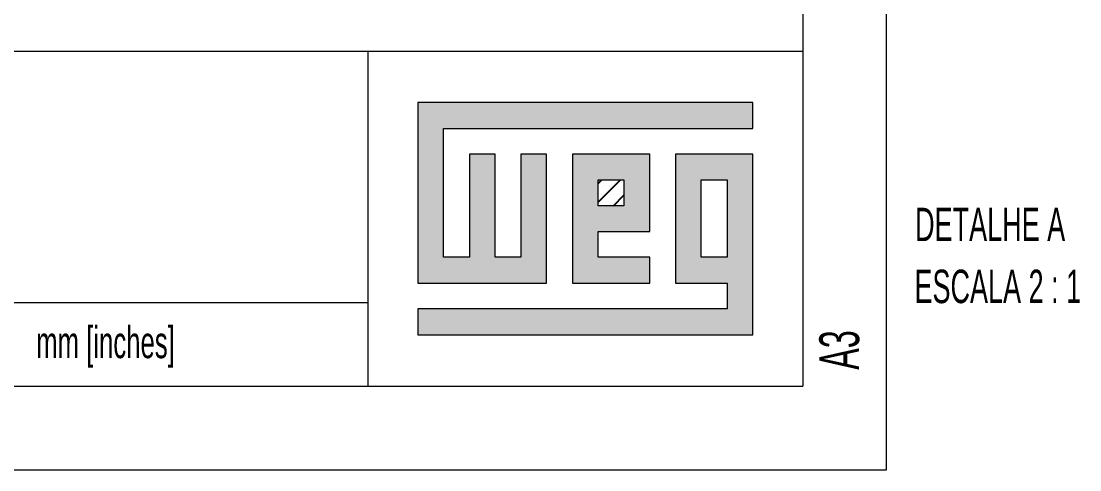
# Model space of a CAD drawing. Header units: millimetres. Extents: x -829 to 2887, y -460 to 1788.
# Drawn here: x 2224.8 to 2288, y -459.6 to -432.8 of the extents above; entities that cross this region are included whole.
import ezdxf

# ---------------------------------------------------------------- set-up
doc = ezdxf.new("R2010")
doc.units = ezdxf.units.MM
doc.layers.add('FORMATO', color=7, linetype='Continuous')
doc.layers.add('LEGENDA', color=5, linetype='Continuous')
doc.styles.add('SLDTEXTSTYLE1', font='TXT', dxfattribs={"width": 0.605})

# ---------------------------------------------------------------- blocks, each defined once
blk = doc.blocks.new('SW_NOTE_0')
at = {"color": 0, "linetype": 'Continuous', "lineweight": 0, "attachment_point": 2, "style": 'SLDTEXTSTYLE1'}
for s, insert, char_height in [('DETALHE A', (8.522, 2.572), 1.9951), ('ESCALA 2 : 1', (8.98, -1.128), 1.99507)]:
    blk.add_mtext(s, dxfattribs=dict(at, insert=insert, char_height=char_height))

msp = doc.modelspace()

# ---------------------------------------------------------------- hatches: boundary and pattern name
at = {"linetype": 'Continuous'}
msp.add_hatch(color=7, dxfattribs=at).paths.add_polyline_path([(2248.455, -437.648), (2248.455, -448.428), (2256.155, -448.428), (2256.155, -440.728), (2254.615, -440.728), (2254.615, -446.888), (2253.075, -446.888), (2253.075, -440.728), (2251.535, -440.728), (2251.535, -446.888), (2249.995, -446.888), (2249.995, -439.188), (2268.475, -439.188), (2268.475, -437.648)], flags=0)
h = msp.add_hatch(color=7, dxfattribs=at)
h.paths.add_polyline_path([(2248.455, -451.508), (2268.475, -451.508), (2268.475, -440.728), (2263.855, -440.728), (2263.855, -448.428), (2266.935, -448.428), (2266.935, -449.968), (2248.455, -449.968)], flags=0)
h.paths.add_polyline_path([(2265.395, -442.268), (2266.935, -442.268), (2266.935, -446.888), (2265.395, -446.888)], flags=0)
h = msp.add_hatch(color=7, dxfattribs=at)
h.paths.add_polyline_path([(2262.315, -446.888), (2259.235, -446.888), (2259.235, -445.348), (2262.315, -445.348), (2262.315, -440.728), (2257.695, -440.728), (2257.695, -448.428), (2262.315, -448.428)], flags=0)
h.paths.add_polyline_path([(2260.775, -443.808), (2259.235, -443.808), (2259.235, -442.268), (2260.775, -442.268)], flags=0)
h = msp.add_hatch(dxfattribs=at)
h.set_pattern_fill('ANSI31', color=8, scale=0.25, style=0)
h.set_pattern_definition([(45, (1979.4645, -459.5783), (-0.561266, 0.561266), [])])
h.paths.add_polyline_path([(2260.775, -443.808), (2259.235, -443.808), (2259.235, -442.268), (2260.775, -442.268)], flags=0)

# ---------------------------------------------------------------- linework, layer by layer
at = {"color": 7, "linetype": 'Continuous', "lineweight": 0}
for p, q in [((2271.465, -274.578), (2271.465, -454.578)), ((2268.475, -437.648), (2248.455, -437.648)), ((2248.455, -437.648), (2248.455, -448.428)), ((2268.475, -439.188), (2268.475, -437.648)), ((2249.995, -439.188), (2268.475, -439.188)), ((2249.995, -446.888), (2249.995, -439.188)), ((2253.075, -440.728), (2251.535, -440.728)), ((2251.535, -440.728), (2251.535, -446.888)), ((2253.075, -446.888), (2253.075, -440.728)), ((2256.155, -440.728), (2254.615, -440.728)), ((2254.615, -440.728), (2254.615, -446.888)), ((2256.155, -448.428), (2256.155, -440.728)), ((2262.315, -440.728), (2257.695, -440.728)), ((2257.695, -440.728), (2257.695, -448.428)), ((2262.315, -445.348), (2262.315, -440.728)), ((2268.475, -440.728), (2263.855, -440.728)), ((2263.855, -440.728), (2263.855, -448.428)), ((2268.475, -451.508), (2268.475, -440.728)), ((2259.235, -442.268), (2260.775, -442.268)), ((2259.235, -443.808), (2259.235, -442.268)), ((2260.775, -442.268), (2260.775, -443.808)), ((2265.395, -446.888), (2265.395, -442.268)), ((2265.395, -442.268), (2266.935, -442.268)), ((2266.935, -442.268), (2266.935, -446.888)), ((2260.775, -443.808), (2259.235, -443.808)), ((2259.235, -445.348), (2262.315, -445.348)), ((2259.235, -446.888), (2259.235, -445.348)), ((2251.535, -446.888), (2249.995, -446.888)), ((2254.615, -446.888), (2253.075, -446.888)), ((2262.315, -446.888), (2259.235, -446.888)), ((2262.315, -448.428), (2262.315, -446.888)), ((2266.935, -446.888), (2265.395, -446.888)), ((2248.455, -448.428), (2256.155, -448.428)), ((2257.695, -448.428), (2262.315, -448.428)), ((2263.855, -448.428), (2266.935, -448.428)), ((2266.935, -448.428), (2266.935, -449.968)), ((2248.455, -449.968), (2248.455, -451.508)), ((2266.935, -449.968), (2248.455, -449.968)), ((2248.455, -451.508), (2268.475, -451.508))]:
    msp.add_line(p, q, dxfattribs=at)
at = {"layer": 'FORMATO', "lineweight": 0}
for p, q in [((2276.465, -459.578), (2276.465, -249.578)), ((2271.465, -269.578), (2271.465, -454.578)), ((2091.465, -434.578), (2271.465, -434.578)), ((2245.465, -434.578), (2245.465, -454.578)), ((2125.465, -449.578), (2245.465, -449.578)), ((1984.465, -454.578), (2271.465, -454.578)), ((1979.465, -459.578), (2276.465, -459.578))]:
    msp.add_line(p, q, dxfattribs=at)

# ---------------------------------------------------------------- block references
at = {"color": 7, "linetype": 'Continuous', "lineweight": 0}
msp.add_blockref('SW_NOTE_0', (2274.134, -446.499), dxfattribs=at)

# ---------------------------------------------------------------- texts
at = {"layer": 'FORMATO', "insert": (2225.651, -451.01), "char_height": 1.9, "attachment_point": 1, "style": 'SLDTEXTSTYLE1'}
msp.add_mtext('mm [inches]', dxfattribs=at)
at = {"layer": 'LEGENDA', "insert": (2272.447, -453.602), "char_height": 2.3813, "attachment_point": 1, "rotation": 90, "style": 'SLDTEXTSTYLE1'}
msp.add_mtext('A3', dxfattribs=at)

doc.saveas('drawing.dxf')
